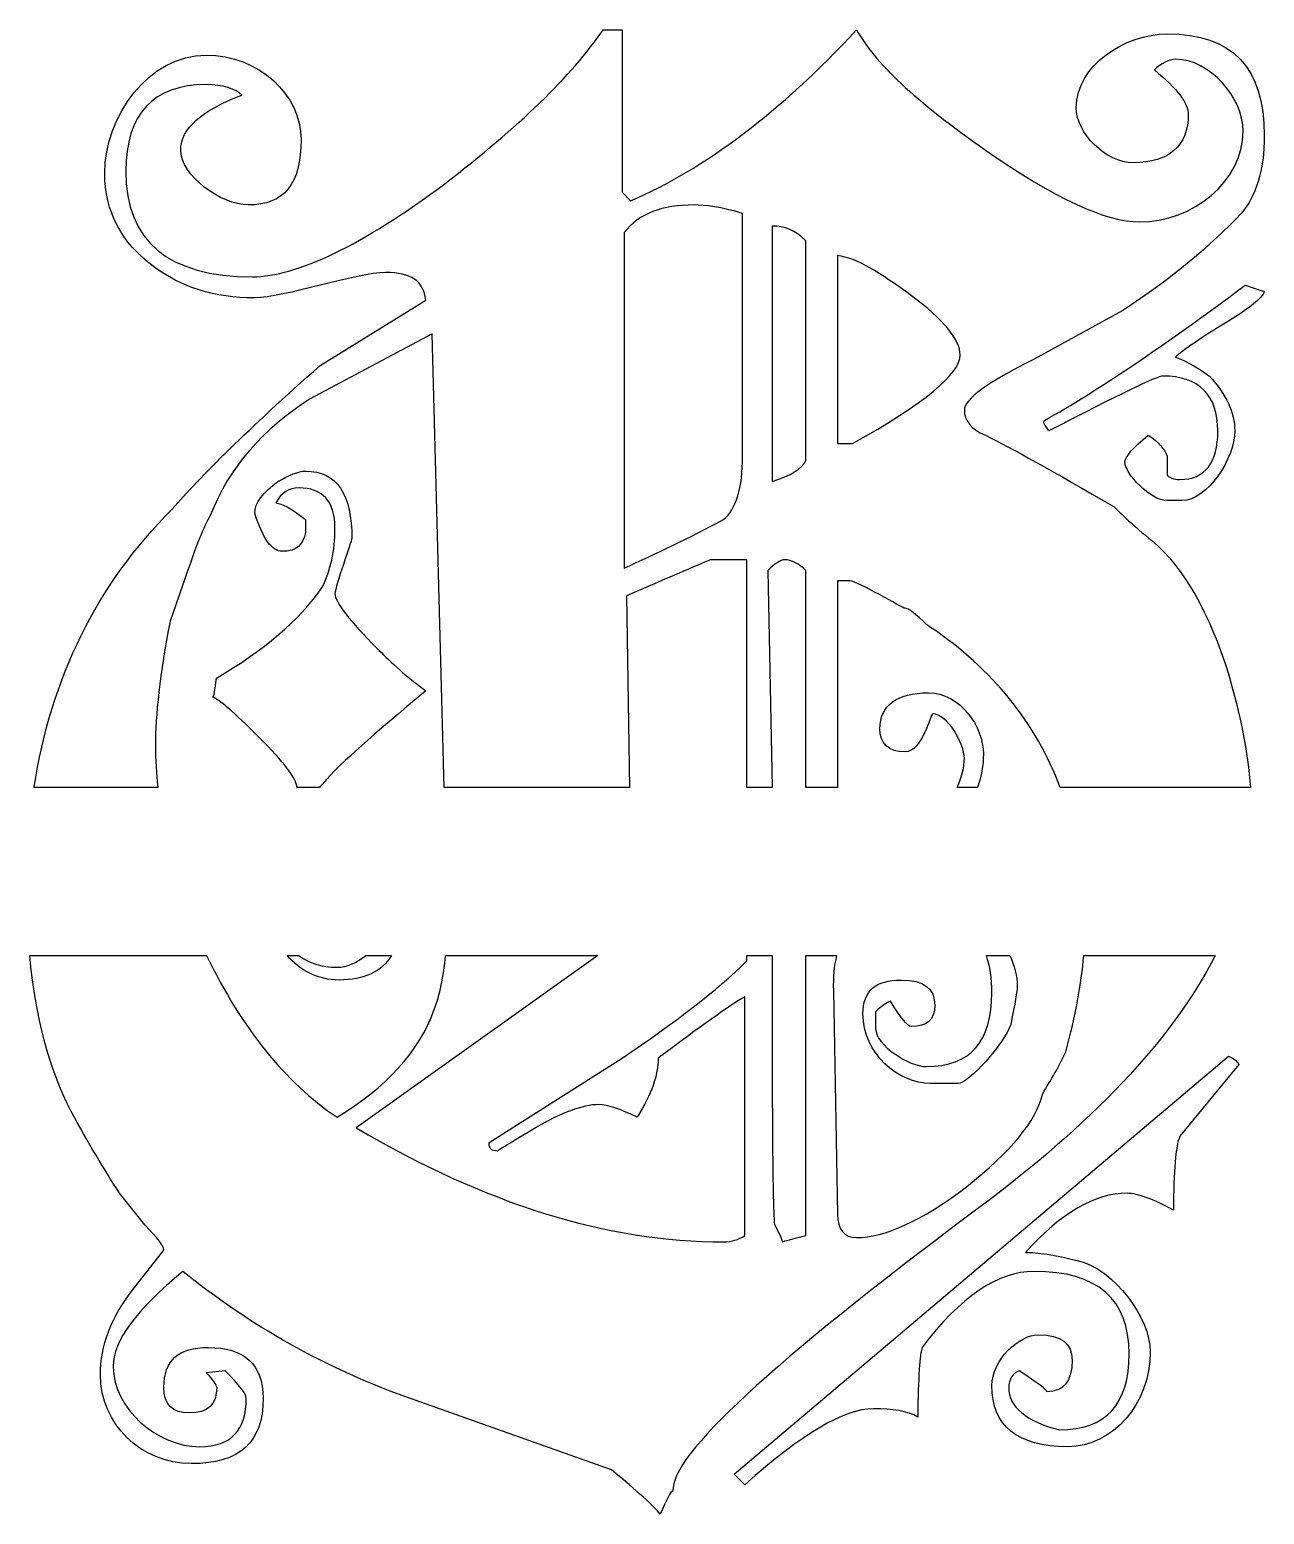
# Model space of a CAD drawing. Header units: centimetres. Extents: x -10.1 to 10.5, y -10.3 to 10.1.
# Drawn here: x -10.077 to -7.417, y 1.37 to 4.569 of the extents above; entities that cross this region are included whole.
import ezdxf

# ---------------------------------------------------------------- set-up
doc = ezdxf.new("R2010")
doc.units = ezdxf.units.CM
doc.header["$MEASUREMENT"] = 0
doc.layers.add('Layer 1', color=7, linetype='Continuous')

msp = doc.modelspace()

# ---------------------------------------------------------------- linework, layer by layer
at = {"layer": 'Layer 1'}
for points, knots in [([(-9.80591, 3.02617), (-9.80591, 3.08988), (-9.79681, 3.1809), (-9.77405, 3.29464), (-9.77405, 3.29464), (-9.77405, 3.29464), (-9.74219, 3.38566), (-9.74219, 3.38566), (-9.74219, 3.38566), (-9.71944, 3.45392), (-9.70123, 3.49943), (-9.68758, 3.52219), (-9.68758, 3.52219), (-9.64662, 3.62686), (-9.57381, 3.70877), (-9.47372, 3.77246), (-9.47372, 3.77246), (-9.47372, 3.77246), (-9.20977, 3.91354), (-9.20977, 3.91354), (-9.20977, 3.91354), (-9.20977, 3.91354), (-9.18373, 2.93569), (-9.18373, 2.93569), (-9.18373, 2.93569), (-9.18373, 2.93569), (-8.78411, 2.93568), (-8.78411, 2.93568), (-8.78411, 2.93568), (-8.78411, 2.93568), (-8.79112, 3.34922), (-8.79112, 3.34922), (-8.79112, 3.34922), (-8.6728, 3.39928), (-8.61364, 3.42658), (-8.60909, 3.42658), (-8.60909, 3.42658), (-8.60909, 3.42658), (-8.53173, 3.42659), (-8.53173, 3.42659), (-8.53173, 3.42659), (-8.53173, 3.42659), (-8.53173, 2.93568), (-8.53173, 2.93568), (-8.53173, 2.93568), (-8.53173, 2.93568), (-8.47722, 2.93568), (-8.47722, 2.93568), (-8.47722, 2.93568), (-8.47722, 2.93568), (-8.48622, 3.40383), (-8.48622, 3.40383), (-8.48622, 3.40383), (-8.47257, 3.41748), (-8.45891, 3.42658), (-8.44981, 3.42658), (-8.44981, 3.42658), (-8.43616, 3.42658), (-8.41795, 3.41748), (-8.4043, 3.40383), (-8.4043, 3.40383), (-8.4043, 3.40383), (-8.4043, 2.93568), (-8.4043, 2.93568), (-8.4043, 2.93568), (-8.4043, 2.93568), (-8.33604, 2.93568), (-8.33604, 2.93568), (-8.33604, 2.93568), (-8.33604, 2.93568), (-8.33604, 3.38111), (-8.33604, 3.38111), (-8.33604, 3.38111), (-8.33604, 3.38111), (-8.30874, 3.38111), (-8.30874, 3.38111), (-8.30874, 3.38111), (-8.29509, 3.38111), (-8.19497, 3.32195), (-8.19042, 3.32195), (-8.19042, 3.32195), (-8.17677, 3.32195), (-8.14036, 3.28099), (-8.13581, 3.28099), (-8.13581, 3.28099), (-8.00169, 3.19063), (-7.90904, 3.07544), (-7.85622, 2.93571), (-7.85622, 2.93571), (-7.85622, 2.93571), (-7.44657, 2.93571), (-7.44657, 2.93571), (-7.44657, 2.93571), (-7.45236, 3.01323), (-7.46887, 3.09417), (-7.49417, 3.18087), (-7.49417, 3.18087), (-7.53513, 3.31284), (-7.58974, 3.40841), (-7.658, 3.46757), (-7.658, 3.46757), (-7.69896, 3.49943), (-7.72626, 3.52673), (-7.73992, 3.54038), (-7.73992, 3.54038), (-7.87189, 3.61774), (-7.96291, 3.6678), (-8.01752, 3.69511), (-8.01752, 3.69511), (-8.04938, 3.70876), (-8.06303, 3.72697), (-8.06303, 3.74972), (-8.06303, 3.74972), (-8.06303, 3.77247), (-8.01297, 3.80888), (-7.91285, 3.85894), (-7.91285, 3.85894), (-7.91285, 3.85894), (-7.72171, 3.96361), (-7.72171, 3.96361), (-7.72171, 3.96361), (-7.61704, 4.03187), (-7.53057, 4.10469), (-7.46686, 4.17295), (-7.46686, 4.17295), (-7.435, 4.20936), (-7.4168, 4.26397), (-7.4168, 4.34133), (-7.4168, 4.34133), (-7.4168, 4.48696), (-7.48506, 4.55977), (-7.62614, 4.55977), (-7.62614, 4.55977), (-7.71716, 4.55977), (-7.82183, 4.49151), (-7.82183, 4.40049), (-7.82183, 4.40049), (-7.82183, 4.34588), (-7.75812, 4.28217), (-7.69896, 4.28217), (-7.69896, 4.28217), (-7.6216, 4.28217), (-7.58064, 4.31858), (-7.58064, 4.38684), (-7.58064, 4.38684), (-7.58064, 4.40959), (-7.60339, 4.44145), (-7.65345, 4.48241), (-7.65345, 4.48241), (-7.6398, 4.49606), (-7.62159, 4.50516), (-7.60794, 4.50516), (-7.60794, 4.50516), (-7.53513, 4.50516), (-7.46231, 4.42324), (-7.46231, 4.35043), (-7.46231, 4.35043), (-7.46231, 4.24121), (-7.57153, 4.15474), (-7.6853, 4.15474), (-7.6853, 4.15474), (-7.75811, 4.15474), (-7.86733, 4.2048), (-8.01751, 4.30947), (-8.01751, 4.30947), (-8.16769, 4.41414), (-8.2587, 4.50061), (-8.29511, 4.56887), (-8.29511, 4.56887), (-8.45894, 4.39139), (-8.62277, 4.26851), (-8.78205, 4.20025), (-8.78205, 4.20025), (-8.78205, 4.20025), (-8.80025, 4.21845), (-8.80025, 4.21845), (-8.80025, 4.21845), (-8.80025, 4.21845), (-8.80025, 4.56886), (-8.80025, 4.56886), (-8.80025, 4.56886), (-8.80025, 4.56886), (-8.84121, 4.56888), (-8.84121, 4.56888), (-8.84121, 4.56888), (-8.90947, 4.46876), (-9.02324, 4.35954), (-9.18252, 4.23667), (-9.18252, 4.23667), (-9.36, 4.1047), (-9.50108, 4.03643), (-9.59662, 4.03643), (-9.59662, 4.03643), (-9.77865, 4.03643), (-9.86967, 4.11379), (-9.86967, 4.26397), (-9.86967, 4.26397), (-9.86967, 4.38684), (-9.81051, 4.45055), (-9.69674, 4.45055), (-9.69674, 4.45055), (-9.66033, 4.45055), (-9.63303, 4.44145), (-9.61938, 4.4278), (-9.61938, 4.4278), (-9.70585, 4.39594), (-9.75135, 4.35499), (-9.75135, 4.30948), (-9.75135, 4.30948), (-9.75135, 4.25487), (-9.66488, 4.19116), (-9.60572, 4.19116), (-9.60572, 4.19116), (-9.52836, 4.19116), (-9.49195, 4.23667), (-9.49195, 4.33224), (-9.49195, 4.33224), (-9.49195, 4.42781), (-9.58297, 4.51427), (-9.69674, 4.51427), (-9.69674, 4.51427), (-9.81961, 4.51427), (-9.91518, 4.3823), (-9.91518, 4.25942), (-9.91518, 4.25942), (-9.91518, 4.1775), (-9.87877, 4.10924), (-9.81051, 4.05918), (-9.81051, 4.05918), (-9.75135, 4.01367), (-9.67854, 3.99092), (-9.59207, 3.99092), (-9.59207, 3.99092), (-9.53291, 3.99092), (-9.36908, 4.04553), (-9.30992, 4.04553), (-9.30992, 4.04553), (-9.25534, 4.04553), (-9.228, 4.02733), (-9.22345, 3.98637), (-9.22345, 3.98637), (-9.22345, 3.98637), (-9.45099, 3.84529), (-9.45099, 3.84529), (-9.45099, 3.84529), (-9.60572, 3.70876), (-9.71039, 3.6041), (-9.76955, 3.53586), (-9.76955, 3.53586), (-9.93192, 3.37349), (-10.03101, 3.17261), (-10.06744, 2.93573), (-10.06744, 2.93573), (-10.06744, 2.93573), (-9.80075, 2.93574), (-9.80075, 2.93574), (-9.80075, 2.93574), (-9.80392, 2.96622), (-9.80591, 2.99643), (-9.80591, 3.02617)], [0, 0, 0, 0, 0.0151515, 0.0151515, 0.0151515, 0.0151515, 0.030303, 0.030303, 0.030303, 0.030303, 0.0454545, 0.0454545, 0.0454545, 0.0454545, 0.0606061, 0.0606061, 0.0606061, 0.0606061, 0.0757576, 0.0757576, 0.0757576, 0.0757576, 0.0909091, 0.0909091, 0.0909091, 0.0909091, 0.1060606, 0.1060606, 0.1060606, 0.1060606, 0.1212121, 0.1212121, 0.1212121, 0.1212121, 0.1363636, 0.1363636, 0.1363636, 0.1363636, 0.1515152, 0.1515152, 0.1515152, 0.1515152, 0.1666667, 0.1666667, 0.1666667, 0.1666667, 0.1818182, 0.1818182, 0.1818182, 0.1818182, 0.1969697, 0.1969697, 0.1969697, 0.1969697, 0.2121212, 0.2121212, 0.2121212, 0.2121212, 0.2272727, 0.2272727, 0.2272727, 0.2272727, 0.2424242, 0.2424242, 0.2424242, 0.2424242, 0.2575758, 0.2575758, 0.2575758, 0.2575758, 0.2727273, 0.2727273, 0.2727273, 0.2727273, 0.2878788, 0.2878788, 0.2878788, 0.2878788, 0.3030303, 0.3030303, 0.3030303, 0.3030303, 0.3181818, 0.3181818, 0.3181818, 0.3181818, 0.3333333, 0.3333333, 0.3333333, 0.3333333, 0.3484848, 0.3484848, 0.3484848, 0.3484848, 0.3636364, 0.3636364, 0.3636364, 0.3636364, 0.3787879, 0.3787879, 0.3787879, 0.3787879, 0.3939394, 0.3939394, 0.3939394, 0.3939394, 0.4090909, 0.4090909, 0.4090909, 0.4090909, 0.4242424, 0.4242424, 0.4242424, 0.4242424, 0.4393939, 0.4393939, 0.4393939, 0.4393939, 0.4545455, 0.4545455, 0.4545455, 0.4545455, 0.469697, 0.469697, 0.469697, 0.469697, 0.4848485, 0.4848485, 0.4848485, 0.4848485, 0.5, 0.5, 0.5, 0.5, 0.5151515, 0.5151515, 0.5151515, 0.5151515, 0.530303, 0.530303, 0.530303, 0.530303, 0.5454545, 0.5454545, 0.5454545, 0.5454545, 0.5606061, 0.5606061, 0.5606061, 0.5606061, 0.5757576, 0.5757576, 0.5757576, 0.5757576, 0.5909091, 0.5909091, 0.5909091, 0.5909091, 0.6060606, 0.6060606, 0.6060606, 0.6060606, 0.6212121, 0.6212121, 0.6212121, 0.6212121, 0.6363636, 0.6363636, 0.6363636, 0.6363636, 0.6515152, 0.6515152, 0.6515152, 0.6515152, 0.6666667, 0.6666667, 0.6666667, 0.6666667, 0.6818182, 0.6818182, 0.6818182, 0.6818182, 0.6969697, 0.6969697, 0.6969697, 0.6969697, 0.7121212, 0.7121212, 0.7121212, 0.7121212, 0.7272727, 0.7272727, 0.7272727, 0.7272727, 0.7424242, 0.7424242, 0.7424242, 0.7424242, 0.7575758, 0.7575758, 0.7575758, 0.7575758, 0.7727273, 0.7727273, 0.7727273, 0.7727273, 0.7878788, 0.7878788, 0.7878788, 0.7878788, 0.8030303, 0.8030303, 0.8030303, 0.8030303, 0.8181818, 0.8181818, 0.8181818, 0.8181818, 0.8333333, 0.8333333, 0.8333333, 0.8333333, 0.8484848, 0.8484848, 0.8484848, 0.8484848, 0.8636364, 0.8636364, 0.8636364, 0.8636364, 0.8787879, 0.8787879, 0.8787879, 0.8787879, 0.8939394, 0.8939394, 0.8939394, 0.8939394, 0.9090909, 0.9090909, 0.9090909, 0.9090909, 0.9242424, 0.9242424, 0.9242424, 0.9242424, 0.9393939, 0.9393939, 0.9393939, 0.9393939, 0.9545455, 0.9545455, 0.9545455, 0.9545455, 0.969697, 0.969697, 0.969697, 0.969697, 1, 1, 1, 1]), ([(-8.79565, 4.13197), (-8.76379, 4.17293), (-8.71373, 4.19113), (-8.64547, 4.19113), (-8.64547, 4.19113), (-8.62272, 4.19113), (-8.58631, 4.18658), (-8.5408, 4.17293), (-8.5408, 4.17293), (-8.5408, 4.17293), (-8.5408, 3.64961), (-8.5408, 3.64961), (-8.5408, 3.64961), (-8.5408, 3.58135), (-8.55445, 3.53584), (-8.58176, 3.51308), (-8.58176, 3.51308), (-8.65912, 3.47212), (-8.72739, 3.44027), (-8.79565, 3.40841), (-8.79565, 3.40841), (-8.79565, 3.40841), (-8.79565, 4.13197), (-8.79565, 4.13197)], [0, 0, 0, 0, 0.1428571, 0.1428571, 0.1428571, 0.1428571, 0.2857143, 0.2857143, 0.2857143, 0.2857143, 0.4285714, 0.4285714, 0.4285714, 0.4285714, 0.5714286, 0.5714286, 0.5714286, 0.5714286, 0.7142857, 0.7142857, 0.7142857, 0.7142857, 1, 1, 1, 1]), ([(-8.47709, 4.14565), (-8.44978, 4.14565), (-8.42703, 4.13655), (-8.40428, 4.11379), (-8.40428, 4.11379), (-8.40428, 4.11379), (-8.40428, 3.6405), (-8.40428, 3.6405), (-8.40428, 3.6405), (-8.41338, 3.6223), (-8.43614, 3.60864), (-8.47709, 3.59499), (-8.47709, 3.59499), (-8.47709, 3.59499), (-8.47709, 4.14565), (-8.47709, 4.14565)], [0, 0, 0, 0, 0.2, 0.2, 0.2, 0.2, 0.4, 0.4, 0.4, 0.4, 0.6, 0.6, 0.6, 0.6, 1, 1, 1, 1]), ([(-8.33602, 4.08194), (-8.29506, 4.07739), (-8.245, 4.04553), (-8.17674, 3.99547), (-8.17674, 3.99547), (-8.10848, 3.94541), (-8.07207, 3.8999), (-8.07207, 3.86805), (-8.07207, 3.86805), (-8.07207, 3.82709), (-8.14943, 3.76338), (-8.30416, 3.67691), (-8.30416, 3.67691), (-8.30416, 3.67691), (-8.33602, 3.67691), (-8.33602, 3.67691), (-8.33602, 3.67691), (-8.33602, 3.67691), (-8.33602, 4.08194), (-8.33602, 4.08194)], [0, 0, 0, 0, 0.1666667, 0.1666667, 0.1666667, 0.1666667, 0.3333333, 0.3333333, 0.3333333, 0.3333333, 0.5, 0.5, 0.5, 0.5, 0.6666667, 0.6666667, 0.6666667, 0.6666667, 1, 1, 1, 1]), ([(-7.41675, 4.00457), (-7.41675, 4.00457), (-7.45771, 4.01822), (-7.45771, 4.01822), (-7.45771, 4.01822), (-7.63519, 3.88625), (-7.77627, 3.79068), (-7.89001, 3.72697), (-7.89001, 3.72697), (-7.89456, 3.72242), (-7.89001, 3.71787), (-7.88091, 3.70422), (-7.88091, 3.70422), (-7.73073, 3.78158), (-7.64882, 3.82254), (-7.63516, 3.82254), (-7.63516, 3.82254), (-7.5578, 3.82254), (-7.51684, 3.78158), (-7.51684, 3.70422), (-7.51684, 3.70422), (-7.51684, 3.63596), (-7.54415, 3.59955), (-7.59876, 3.59955), (-7.59876, 3.59955), (-7.61241, 3.59955), (-7.62151, 3.6041), (-7.62607, 3.60865), (-7.62607, 3.60865), (-7.62607, 3.60865), (-7.62607, 3.64961), (-7.62607, 3.64961), (-7.62607, 3.64961), (-7.63062, 3.66326), (-7.64427, 3.68147), (-7.66703, 3.69512), (-7.66703, 3.69512), (-7.69889, 3.66781), (-7.71709, 3.64961), (-7.71709, 3.63596), (-7.71709, 3.63596), (-7.71709, 3.61321), (-7.66248, 3.55404), (-7.62607, 3.55404), (-7.62607, 3.55404), (-7.62607, 3.55404), (-7.5942, 3.55404), (-7.5942, 3.55404), (-7.5942, 3.55404), (-7.53959, 3.55404), (-7.48043, 3.64506), (-7.48043, 3.70422), (-7.48043, 3.70422), (-7.48043, 3.74518), (-7.49863, 3.78158), (-7.53504, 3.82254), (-7.53504, 3.82254), (-7.5669, 3.84529), (-7.5942, 3.85895), (-7.60785, 3.8635), (-7.60785, 3.8635), (-7.5942, 3.87715), (-7.55324, 3.90446), (-7.49408, 3.94086), (-7.49408, 3.94086), (-7.4486, 3.96817), (-7.42132, 3.9909), (-7.41675, 4.00457)], [0, 0, 0, 0, 0.0555556, 0.0555556, 0.0555556, 0.0555556, 0.1111111, 0.1111111, 0.1111111, 0.1111111, 0.1666667, 0.1666667, 0.1666667, 0.1666667, 0.2222222, 0.2222222, 0.2222222, 0.2222222, 0.2777778, 0.2777778, 0.2777778, 0.2777778, 0.3333333, 0.3333333, 0.3333333, 0.3333333, 0.3888889, 0.3888889, 0.3888889, 0.3888889, 0.4444444, 0.4444444, 0.4444444, 0.4444444, 0.5, 0.5, 0.5, 0.5, 0.5555556, 0.5555556, 0.5555556, 0.5555556, 0.6111111, 0.6111111, 0.6111111, 0.6111111, 0.6666667, 0.6666667, 0.6666667, 0.6666667, 0.7222222, 0.7222222, 0.7222222, 0.7222222, 0.7777778, 0.7777778, 0.7777778, 0.7777778, 0.8333333, 0.8333333, 0.8333333, 0.8333333, 0.8888889, 0.8888889, 0.8888889, 0.8888889, 1, 1, 1, 1]), ([(-9.22343, 3.14447), (-9.27349, 3.18088), (-9.30535, 3.21273), (-9.3281, 3.23549), (-9.3281, 3.23549), (-9.38726, 3.29465), (-9.41909, 3.33561), (-9.41909, 3.35381), (-9.41909, 3.35381), (-9.41909, 3.36746), (-9.38268, 3.46758), (-9.38268, 3.47213), (-9.38268, 3.47213), (-9.38268, 3.5677), (-9.41454, 3.61776), (-9.4828, 3.61776), (-9.4828, 3.61776), (-9.49645, 3.61776), (-9.51921, 3.60866), (-9.54196, 3.59501), (-9.54196, 3.59501), (-9.57382, 3.57226), (-9.59202, 3.5495), (-9.59202, 3.52675), (-9.59202, 3.52675), (-9.57382, 3.47214), (-9.55561, 3.44483), (-9.53286, 3.44483), (-9.53286, 3.44483), (-9.501, 3.44483), (-9.48735, 3.45848), (-9.4828, 3.48579), (-9.4828, 3.48579), (-9.4828, 3.48579), (-9.4828, 3.5131), (-9.4828, 3.5131), (-9.4828, 3.5131), (-9.50555, 3.5313), (-9.52376, 3.54496), (-9.54651, 3.54951), (-9.54651, 3.54951), (-9.53286, 3.57226), (-9.5192, 3.58137), (-9.49645, 3.58137), (-9.49645, 3.58137), (-9.44639, 3.58137), (-9.41909, 3.55406), (-9.41909, 3.4949), (-9.41909, 3.4949), (-9.41909, 3.44484), (-9.42819, 3.40388), (-9.4464, 3.36748), (-9.4464, 3.36748), (-9.49646, 3.29467), (-9.57382, 3.23095), (-9.67394, 3.17179), (-9.67394, 3.17179), (-9.67849, 3.14448), (-9.67849, 3.13083), (-9.68304, 3.13083), (-9.68304, 3.13083), (-9.66939, 3.12628), (-9.63753, 3.09897), (-9.58292, 3.04436), (-9.58292, 3.04436), (-9.52881, 2.99028), (-9.50161, 2.95411), (-9.50108, 2.93572), (-9.50108, 2.93572), (-9.50108, 2.93572), (-9.45229, 2.93571), (-9.45229, 2.93571), (-9.45229, 2.93571), (-9.44597, 2.94309), (-9.4397, 2.9505), (-9.43271, 2.95788), (-9.43271, 2.95788), (-9.40999, 2.98519), (-9.33717, 3.0489), (-9.22343, 3.14447)], [0, 0, 0, 0, 0.047619, 0.047619, 0.047619, 0.047619, 0.0952381, 0.0952381, 0.0952381, 0.0952381, 0.1428571, 0.1428571, 0.1428571, 0.1428571, 0.1904762, 0.1904762, 0.1904762, 0.1904762, 0.2380952, 0.2380952, 0.2380952, 0.2380952, 0.2857143, 0.2857143, 0.2857143, 0.2857143, 0.3333333, 0.3333333, 0.3333333, 0.3333333, 0.3809524, 0.3809524, 0.3809524, 0.3809524, 0.4285714, 0.4285714, 0.4285714, 0.4285714, 0.4761905, 0.4761905, 0.4761905, 0.4761905, 0.5238095, 0.5238095, 0.5238095, 0.5238095, 0.5714286, 0.5714286, 0.5714286, 0.5714286, 0.6190476, 0.6190476, 0.6190476, 0.6190476, 0.6666667, 0.6666667, 0.6666667, 0.6666667, 0.7142857, 0.7142857, 0.7142857, 0.7142857, 0.7619048, 0.7619048, 0.7619048, 0.7619048, 0.8095238, 0.8095238, 0.8095238, 0.8095238, 0.8571429, 0.8571429, 0.8571429, 0.8571429, 0.9047619, 0.9047619, 0.9047619, 0.9047619, 1, 1, 1, 1]), ([(-8.02201, 3.00794), (-8.02201, 3.0671), (-8.07207, 3.13991), (-8.14033, 3.13991), (-8.14033, 3.13991), (-8.20859, 3.13991), (-8.245, 3.1126), (-8.245, 3.06255), (-8.245, 3.06255), (-8.245, 3.03069), (-8.2268, 3.01249), (-8.19039, 3.01249), (-8.19039, 3.01249), (-8.15398, 3.01249), (-8.13578, 3.09441), (-8.13123, 3.09441), (-8.13123, 3.09441), (-8.09937, 3.09441), (-8.06297, 3.0307), (-8.06297, 2.99884), (-8.06297, 2.99884), (-8.06297, 2.97984), (-8.06826, 2.95886), (-8.07874, 2.93571), (-8.07874, 2.93571), (-8.07874, 2.93571), (-8.03439, 2.93571), (-8.03439, 2.93571), (-8.03439, 2.93571), (-8.02627, 2.96013), (-8.02201, 2.98421), (-8.02201, 3.00794)], [0, 0, 0, 0, 0.1111111, 0.1111111, 0.1111111, 0.1111111, 0.2222222, 0.2222222, 0.2222222, 0.2222222, 0.3333333, 0.3333333, 0.3333333, 0.3333333, 0.4444444, 0.4444444, 0.4444444, 0.4444444, 0.5555556, 0.5555556, 0.5555556, 0.5555556, 0.6666667, 0.6666667, 0.6666667, 0.6666667, 0.7777778, 0.7777778, 0.7777778, 0.7777778, 1, 1, 1, 1]), ([(-7.84453, 2.3663), (-7.85818, 2.33444), (-7.87639, 2.30714), (-7.89459, 2.27528), (-7.89459, 2.27528), (-7.90824, 2.21612), (-7.96285, 2.15241), (-8.05842, 2.07504), (-8.05842, 2.07504), (-8.15399, 2.00223), (-8.2359, 1.96582), (-8.29506, 1.96582), (-8.29506, 1.96582), (-8.32237, 1.96582), (-8.33602, 1.98402), (-8.33602, 2.01588), (-8.33602, 2.01588), (-8.33602, 2.01588), (-8.34512, 2.49824), (-8.34512, 2.49824), (-8.34512, 2.49824), (-8.34618, 2.52705), (-8.34372, 2.55206), (-8.3384, 2.57391), (-8.3384, 2.57391), (-8.3384, 2.57391), (-8.40428, 2.57392), (-8.40428, 2.57392), (-8.40428, 2.57392), (-8.40428, 2.57392), (-8.40428, 1.97038), (-8.40428, 1.97038), (-8.40428, 1.97038), (-8.4346, 1.96279), (-8.45206, 1.95842), (-8.4545, 1.95715), (-8.4545, 1.95715), (-8.45445, 1.95702), (-8.45439, 1.95686), (-8.45434, 1.95673), (-8.45434, 1.95673), (-8.45511, 1.95673), (-8.455, 1.95692), (-8.4545, 1.95715), (-8.4545, 1.95715), (-8.45918, 1.97086), (-8.47252, 1.99319), (-8.47252, 1.99768), (-8.47252, 1.99768), (-8.47707, 2.0796), (-8.47707, 2.26618), (-8.47707, 2.56198), (-8.47707, 2.56198), (-8.47707, 2.56198), (-8.47707, 2.57394), (-8.47707, 2.57394), (-8.47707, 2.57394), (-8.47707, 2.57394), (-8.53167, 2.57395), (-8.53167, 2.57395), (-8.53167, 2.57395), (-8.53167, 2.57395), (-8.53167, 2.56199), (-8.53167, 2.56199), (-8.53167, 2.56199), (-8.59538, 2.49828), (-8.6864, 2.43002), (-8.80014, 2.35265), (-8.80014, 2.35265), (-8.80014, 2.35265), (-9.08684, 2.17062), (-9.08684, 2.17062), (-9.08684, 2.17062), (-9.08684, 2.15697), (-9.08229, 2.15242), (-9.06864, 2.15242), (-9.06864, 2.15242), (-9.06864, 2.15242), (-9.04133, 2.17062), (-8.98672, 2.20248), (-8.98672, 2.20248), (-8.93211, 2.23434), (-8.8866, 2.25254), (-8.85019, 2.25254), (-8.85019, 2.25254), (-8.83199, 2.25254), (-8.80468, 2.24344), (-8.76827, 2.22523), (-8.76827, 2.22523), (-8.73641, 2.27529), (-8.72276, 2.31622), (-8.72276, 2.35263), (-8.72276, 2.35263), (-8.63174, 2.42089), (-8.56803, 2.4664), (-8.53618, 2.4846), (-8.53618, 2.4846), (-8.53618, 2.4846), (-8.53618, 1.97036), (-8.53618, 1.97036), (-8.53618, 1.97036), (-8.54983, 1.96126), (-8.56349, 1.95671), (-8.58169, 1.95671), (-8.58169, 1.95671), (-8.83199, 1.95671), (-9.09593, 2.03863), (-9.37354, 2.20246), (-9.37354, 2.20246), (-9.37354, 2.20246), (-8.85284, 2.57394), (-8.85284, 2.57394), (-8.85284, 2.57394), (-8.85284, 2.57394), (-9.18067, 2.57392), (-9.18067, 2.57392), (-9.18067, 2.57392), (-9.18509, 2.52754), (-9.19318, 2.48851), (-9.20517, 2.45729), (-9.20517, 2.45729), (-9.23703, 2.36627), (-9.30984, 2.28891), (-9.41451, 2.22522), (-9.41451, 2.22522), (-9.52786, 2.30229), (-9.61861, 2.41556), (-9.69579, 2.57391), (-9.69579, 2.57391), (-9.69579, 2.57391), (-10.07676, 2.57392), (-10.07676, 2.57392), (-10.07676, 2.57392), (-10.0644, 2.44245), (-10.0349, 2.32944), (-9.98794, 2.23885), (-9.98794, 2.23885), (-9.95153, 2.17059), (-9.91513, 2.11143), (-9.88327, 2.06137), (-9.88327, 2.06137), (-9.88327, 2.06137), (-9.82866, 1.99311), (-9.82866, 1.99311), (-9.82866, 1.99311), (-9.80135, 1.9658), (-9.7877, 1.9476), (-9.7877, 1.9385), (-9.7877, 1.9385), (-9.7877, 1.9385), (-9.85596, 1.85203), (-9.85596, 1.85203), (-9.85596, 1.85203), (-9.90147, 1.79287), (-9.92422, 1.73371), (-9.92422, 1.67), (-9.92422, 1.67), (-9.92422, 1.56533), (-9.83775, 1.47886), (-9.72853, 1.47886), (-9.72853, 1.47886), (-9.62386, 1.47886), (-9.5738, 1.52437), (-9.5738, 1.61994), (-9.5738, 1.61994), (-9.5738, 1.69275), (-9.61476, 1.72916), (-9.69212, 1.72916), (-9.69212, 1.72916), (-9.75583, 1.72916), (-9.78769, 1.70185), (-9.78769, 1.64269), (-9.78769, 1.64269), (-9.78769, 1.60628), (-9.76949, 1.58808), (-9.73308, 1.58808), (-9.73308, 1.58808), (-9.69212, 1.58808), (-9.67392, 1.60628), (-9.67392, 1.64269), (-9.67392, 1.64269), (-9.67392, 1.64724), (-9.68302, 1.66089), (-9.69667, 1.67455), (-9.69667, 1.67455), (-9.69667, 1.67455), (-9.65571, 1.6791), (-9.65571, 1.6791), (-9.65571, 1.6791), (-9.62385, 1.64724), (-9.6102, 1.62904), (-9.6102, 1.61994), (-9.6102, 1.61994), (-9.6102, 1.55168), (-9.64206, 1.51527), (-9.71032, 1.51527), (-9.71032, 1.51527), (-9.80134, 1.51527), (-9.8969, 1.59719), (-9.8969, 1.6882), (-9.8969, 1.6882), (-9.8969, 1.74281), (-9.84684, 1.81107), (-9.74672, 1.89299), (-9.74672, 1.89299), (-9.60564, 1.77922), (-9.44184, 1.68365), (-9.24615, 1.61539), (-9.24615, 1.61539), (-9.24615, 1.61539), (-8.82292, 1.46521), (-8.82292, 1.46521), (-8.82292, 1.46521), (-8.76831, 1.4197), (-8.7319, 1.38785), (-8.71825, 1.36964), (-8.71825, 1.36964), (-8.7046, 1.4015), (-8.6955, 1.4197), (-8.69094, 1.4197), (-8.69094, 1.4197), (-8.69549, 1.49706), (-8.47708, 1.6973), (-8.04475, 2.02041), (-8.04475, 2.02041), (-7.78847, 2.20972), (-7.61462, 2.39339), (-7.52233, 2.57389), (-7.52233, 2.57389), (-7.52233, 2.57389), (-7.8059, 2.57389), (-7.8059, 2.57389), (-7.8059, 2.57389), (-7.81069, 2.51283), (-7.82341, 2.44374), (-7.84453, 2.3663)], [0, 0, 0, 0, 0.0166667, 0.0166667, 0.0166667, 0.0166667, 0.0333333, 0.0333333, 0.0333333, 0.0333333, 0.05, 0.05, 0.05, 0.05, 0.0666667, 0.0666667, 0.0666667, 0.0666667, 0.0833333, 0.0833333, 0.0833333, 0.0833333, 0.1, 0.1, 0.1, 0.1, 0.1166667, 0.1166667, 0.1166667, 0.1166667, 0.1333333, 0.1333333, 0.1333333, 0.1333333, 0.15, 0.15, 0.15, 0.15, 0.1666667, 0.1666667, 0.1666667, 0.1666667, 0.1833333, 0.1833333, 0.1833333, 0.1833333, 0.2, 0.2, 0.2, 0.2, 0.2166667, 0.2166667, 0.2166667, 0.2166667, 0.2333333, 0.2333333, 0.2333333, 0.2333333, 0.25, 0.25, 0.25, 0.25, 0.2666667, 0.2666667, 0.2666667, 0.2666667, 0.2833333, 0.2833333, 0.2833333, 0.2833333, 0.3, 0.3, 0.3, 0.3, 0.3166667, 0.3166667, 0.3166667, 0.3166667, 0.3333333, 0.3333333, 0.3333333, 0.3333333, 0.35, 0.35, 0.35, 0.35, 0.3666667, 0.3666667, 0.3666667, 0.3666667, 0.3833333, 0.3833333, 0.3833333, 0.3833333, 0.4, 0.4, 0.4, 0.4, 0.4166667, 0.4166667, 0.4166667, 0.4166667, 0.4333333, 0.4333333, 0.4333333, 0.4333333, 0.45, 0.45, 0.45, 0.45, 0.4666667, 0.4666667, 0.4666667, 0.4666667, 0.4833333, 0.4833333, 0.4833333, 0.4833333, 0.5, 0.5, 0.5, 0.5, 0.5166667, 0.5166667, 0.5166667, 0.5166667, 0.5333333, 0.5333333, 0.5333333, 0.5333333, 0.55, 0.55, 0.55, 0.55, 0.5666667, 0.5666667, 0.5666667, 0.5666667, 0.5833333, 0.5833333, 0.5833333, 0.5833333, 0.6, 0.6, 0.6, 0.6, 0.6166667, 0.6166667, 0.6166667, 0.6166667, 0.6333333, 0.6333333, 0.6333333, 0.6333333, 0.65, 0.65, 0.65, 0.65, 0.6666667, 0.6666667, 0.6666667, 0.6666667, 0.6833333, 0.6833333, 0.6833333, 0.6833333, 0.7, 0.7, 0.7, 0.7, 0.7166667, 0.7166667, 0.7166667, 0.7166667, 0.7333333, 0.7333333, 0.7333333, 0.7333333, 0.75, 0.75, 0.75, 0.75, 0.7666667, 0.7666667, 0.7666667, 0.7666667, 0.7833333, 0.7833333, 0.7833333, 0.7833333, 0.8, 0.8, 0.8, 0.8, 0.8166667, 0.8166667, 0.8166667, 0.8166667, 0.8333333, 0.8333333, 0.8333333, 0.8333333, 0.85, 0.85, 0.85, 0.85, 0.8666667, 0.8666667, 0.8666667, 0.8666667, 0.8833333, 0.8833333, 0.8833333, 0.8833333, 0.9, 0.9, 0.9, 0.9, 0.9166667, 0.9166667, 0.9166667, 0.9166667, 0.9333333, 0.9333333, 0.9333333, 0.9333333, 0.95, 0.95, 0.95, 0.95, 0.9666667, 0.9666667, 0.9666667, 0.9666667, 1, 1, 1, 1]), ([(-9.40999, 2.52103), (-9.35617, 2.52103), (-9.31829, 2.53868), (-9.2973, 2.57395), (-9.2973, 2.57395), (-9.2973, 2.57395), (-9.35281, 2.57395), (-9.35281, 2.57395), (-9.35281, 2.57395), (-9.37321, 2.55702), (-9.39282, 2.54834), (-9.41454, 2.54834), (-9.41454, 2.54834), (-9.44851, 2.54834), (-9.47592, 2.5571), (-9.49698, 2.57395), (-9.49698, 2.57395), (-9.49698, 2.57395), (-9.52238, 2.57395), (-9.52238, 2.57395), (-9.52238, 2.57395), (-9.49505, 2.54201), (-9.45605, 2.52103), (-9.40999, 2.52103)], [0, 0, 0, 0, 0.1428571, 0.1428571, 0.1428571, 0.1428571, 0.2857143, 0.2857143, 0.2857143, 0.2857143, 0.4285714, 0.4285714, 0.4285714, 0.4285714, 0.5714286, 0.5714286, 0.5714286, 0.5714286, 0.7142857, 0.7142857, 0.7142857, 0.7142857, 1, 1, 1, 1]), ([(-8.0038, 2.4937), (-8.0038, 2.38903), (-8.04931, 2.33442), (-8.14488, 2.33442), (-8.14488, 2.33442), (-8.18129, 2.33442), (-8.2541, 2.37993), (-8.2541, 2.41634), (-8.2541, 2.41634), (-8.2541, 2.41634), (-8.2541, 2.45275), (-8.2541, 2.45275), (-8.2541, 2.45275), (-8.24045, 2.4664), (-8.23135, 2.47095), (-8.22224, 2.4755), (-8.22224, 2.4755), (-8.19949, 2.43909), (-8.18583, 2.42089), (-8.17673, 2.42089), (-8.17673, 2.42089), (-8.14487, 2.42089), (-8.12667, 2.43454), (-8.12667, 2.4664), (-8.12667, 2.4664), (-8.12667, 2.50281), (-8.14942, 2.52101), (-8.19948, 2.52101), (-8.19948, 2.52101), (-8.25406, 2.52101), (-8.2814, 2.49826), (-8.2814, 2.4482), (-8.2814, 2.4482), (-8.2814, 2.36173), (-8.20404, 2.29802), (-8.13577, 2.29802), (-8.13577, 2.29802), (-8.13577, 2.29802), (-8.07662, 2.29801), (-8.07662, 2.29801), (-8.07662, 2.29801), (-8.05387, 2.29801), (-7.9765, 2.38448), (-7.96285, 2.42541), (-7.96285, 2.42541), (-7.95375, 2.47092), (-7.9492, 2.49822), (-7.9492, 2.50733), (-7.9492, 2.50733), (-7.9492, 2.52971), (-7.95499, 2.55226), (-7.96486, 2.5739), (-7.96486, 2.5739), (-7.96486, 2.5739), (-8.0155, 2.57389), (-8.0155, 2.57389), (-8.0155, 2.57389), (-8.00777, 2.55085), (-8.0038, 2.5241), (-8.0038, 2.4937)], [0, 0, 0, 0, 0.0625, 0.0625, 0.0625, 0.0625, 0.125, 0.125, 0.125, 0.125, 0.1875, 0.1875, 0.1875, 0.1875, 0.25, 0.25, 0.25, 0.25, 0.3125, 0.3125, 0.3125, 0.3125, 0.375, 0.375, 0.375, 0.375, 0.4375, 0.4375, 0.4375, 0.4375, 0.5, 0.5, 0.5, 0.5, 0.5625, 0.5625, 0.5625, 0.5625, 0.625, 0.625, 0.625, 0.625, 0.6875, 0.6875, 0.6875, 0.6875, 0.75, 0.75, 0.75, 0.75, 0.8125, 0.8125, 0.8125, 0.8125, 0.875, 0.875, 0.875, 0.875, 1, 1, 1, 1]), ([(-7.49414, 2.3572), (-7.49414, 2.3572), (-8.55901, 1.45613), (-8.55901, 1.45613), (-8.55901, 1.45613), (-8.55901, 1.45613), (-8.53626, 1.43338), (-8.53626, 1.43338), (-8.53626, 1.43338), (-8.41339, 1.5426), (-8.32237, 1.59721), (-8.25866, 1.59721), (-8.25866, 1.59721), (-8.2177, 1.59721), (-8.18585, 1.59266), (-8.16309, 1.57901), (-8.16309, 1.57901), (-8.16309, 1.66548), (-8.15854, 1.71554), (-8.15399, 1.72919), (-8.15399, 1.72919), (-8.07207, 1.83841), (-7.99016, 1.89302), (-7.9128, 1.89302), (-7.9128, 1.89302), (-7.77627, 1.89302), (-7.70801, 1.83386), (-7.70801, 1.71554), (-7.70801, 1.71554), (-7.70801, 1.60632), (-7.75807, 1.55171), (-7.85819, 1.55171), (-7.85819, 1.55171), (-7.931, 1.56991), (-7.96741, 1.60177), (-7.96741, 1.64273), (-7.96741, 1.64273), (-7.96741, 1.66093), (-7.95831, 1.67459), (-7.94466, 1.67914), (-7.94466, 1.67914), (-7.9037, 1.65183), (-7.8855, 1.63818), (-7.8855, 1.63363), (-7.8855, 1.63363), (-7.84909, 1.63363), (-7.83089, 1.65638), (-7.83089, 1.70189), (-7.83089, 1.70189), (-7.83089, 1.7383), (-7.85364, 1.7565), (-7.9037, 1.7565), (-7.9037, 1.7565), (-7.94466, 1.7565), (-8.00382, 1.70189), (-8.00382, 1.64728), (-8.00382, 1.64728), (-8.00382, 1.56081), (-7.94921, 1.51531), (-7.83999, 1.51531), (-7.83999, 1.51531), (-7.74442, 1.51531), (-7.66251, 1.60633), (-7.66251, 1.7201), (-7.66251, 1.7201), (-7.66251, 1.79291), (-7.73987, 1.89758), (-7.81724, 1.91579), (-7.81724, 1.91579), (-7.8673, 1.92944), (-7.90826, 1.93399), (-7.93101, 1.93399), (-7.93101, 1.93399), (-7.85365, 2.02046), (-7.78083, 2.06139), (-7.71257, 2.06139), (-7.71257, 2.06139), (-7.68982, 2.06139), (-7.65341, 2.04774), (-7.61245, 2.02498), (-7.61245, 2.02498), (-7.61245, 2.11145), (-7.6079, 2.16151), (-7.5988, 2.18426), (-7.5988, 2.18426), (-7.5988, 2.18426), (-7.4714, 2.33899), (-7.4714, 2.33899), (-7.4714, 2.33899), (-7.47593, 2.3481), (-7.48501, 2.35262), (-7.49414, 2.3572)], [0, 0, 0, 0, 0.0416667, 0.0416667, 0.0416667, 0.0416667, 0.0833333, 0.0833333, 0.0833333, 0.0833333, 0.125, 0.125, 0.125, 0.125, 0.1666667, 0.1666667, 0.1666667, 0.1666667, 0.2083333, 0.2083333, 0.2083333, 0.2083333, 0.25, 0.25, 0.25, 0.25, 0.2916667, 0.2916667, 0.2916667, 0.2916667, 0.3333333, 0.3333333, 0.3333333, 0.3333333, 0.375, 0.375, 0.375, 0.375, 0.4166667, 0.4166667, 0.4166667, 0.4166667, 0.4583333, 0.4583333, 0.4583333, 0.4583333, 0.5, 0.5, 0.5, 0.5, 0.5416667, 0.5416667, 0.5416667, 0.5416667, 0.5833333, 0.5833333, 0.5833333, 0.5833333, 0.625, 0.625, 0.625, 0.625, 0.6666667, 0.6666667, 0.6666667, 0.6666667, 0.7083333, 0.7083333, 0.7083333, 0.7083333, 0.75, 0.75, 0.75, 0.75, 0.7916667, 0.7916667, 0.7916667, 0.7916667, 0.8333333, 0.8333333, 0.8333333, 0.8333333, 0.875, 0.875, 0.875, 0.875, 0.9166667, 0.9166667, 0.9166667, 0.9166667, 1, 1, 1, 1]), ([(-8.45434, 1.95673), (-8.45439, 1.95686), (-8.45445, 1.95702), (-8.4545, 1.95715), (-8.4545, 1.95715), (-8.455, 1.95691), (-8.4551, 1.95673), (-8.45434, 1.95673)], [0, 0, 0, 0, 0.3333333, 0.3333333, 0.3333333, 0.3333333, 1, 1, 1, 1])]:
    msp.add_open_spline(points, degree=3, knots=knots, dxfattribs=at)

doc.saveas('drawing.dxf')
